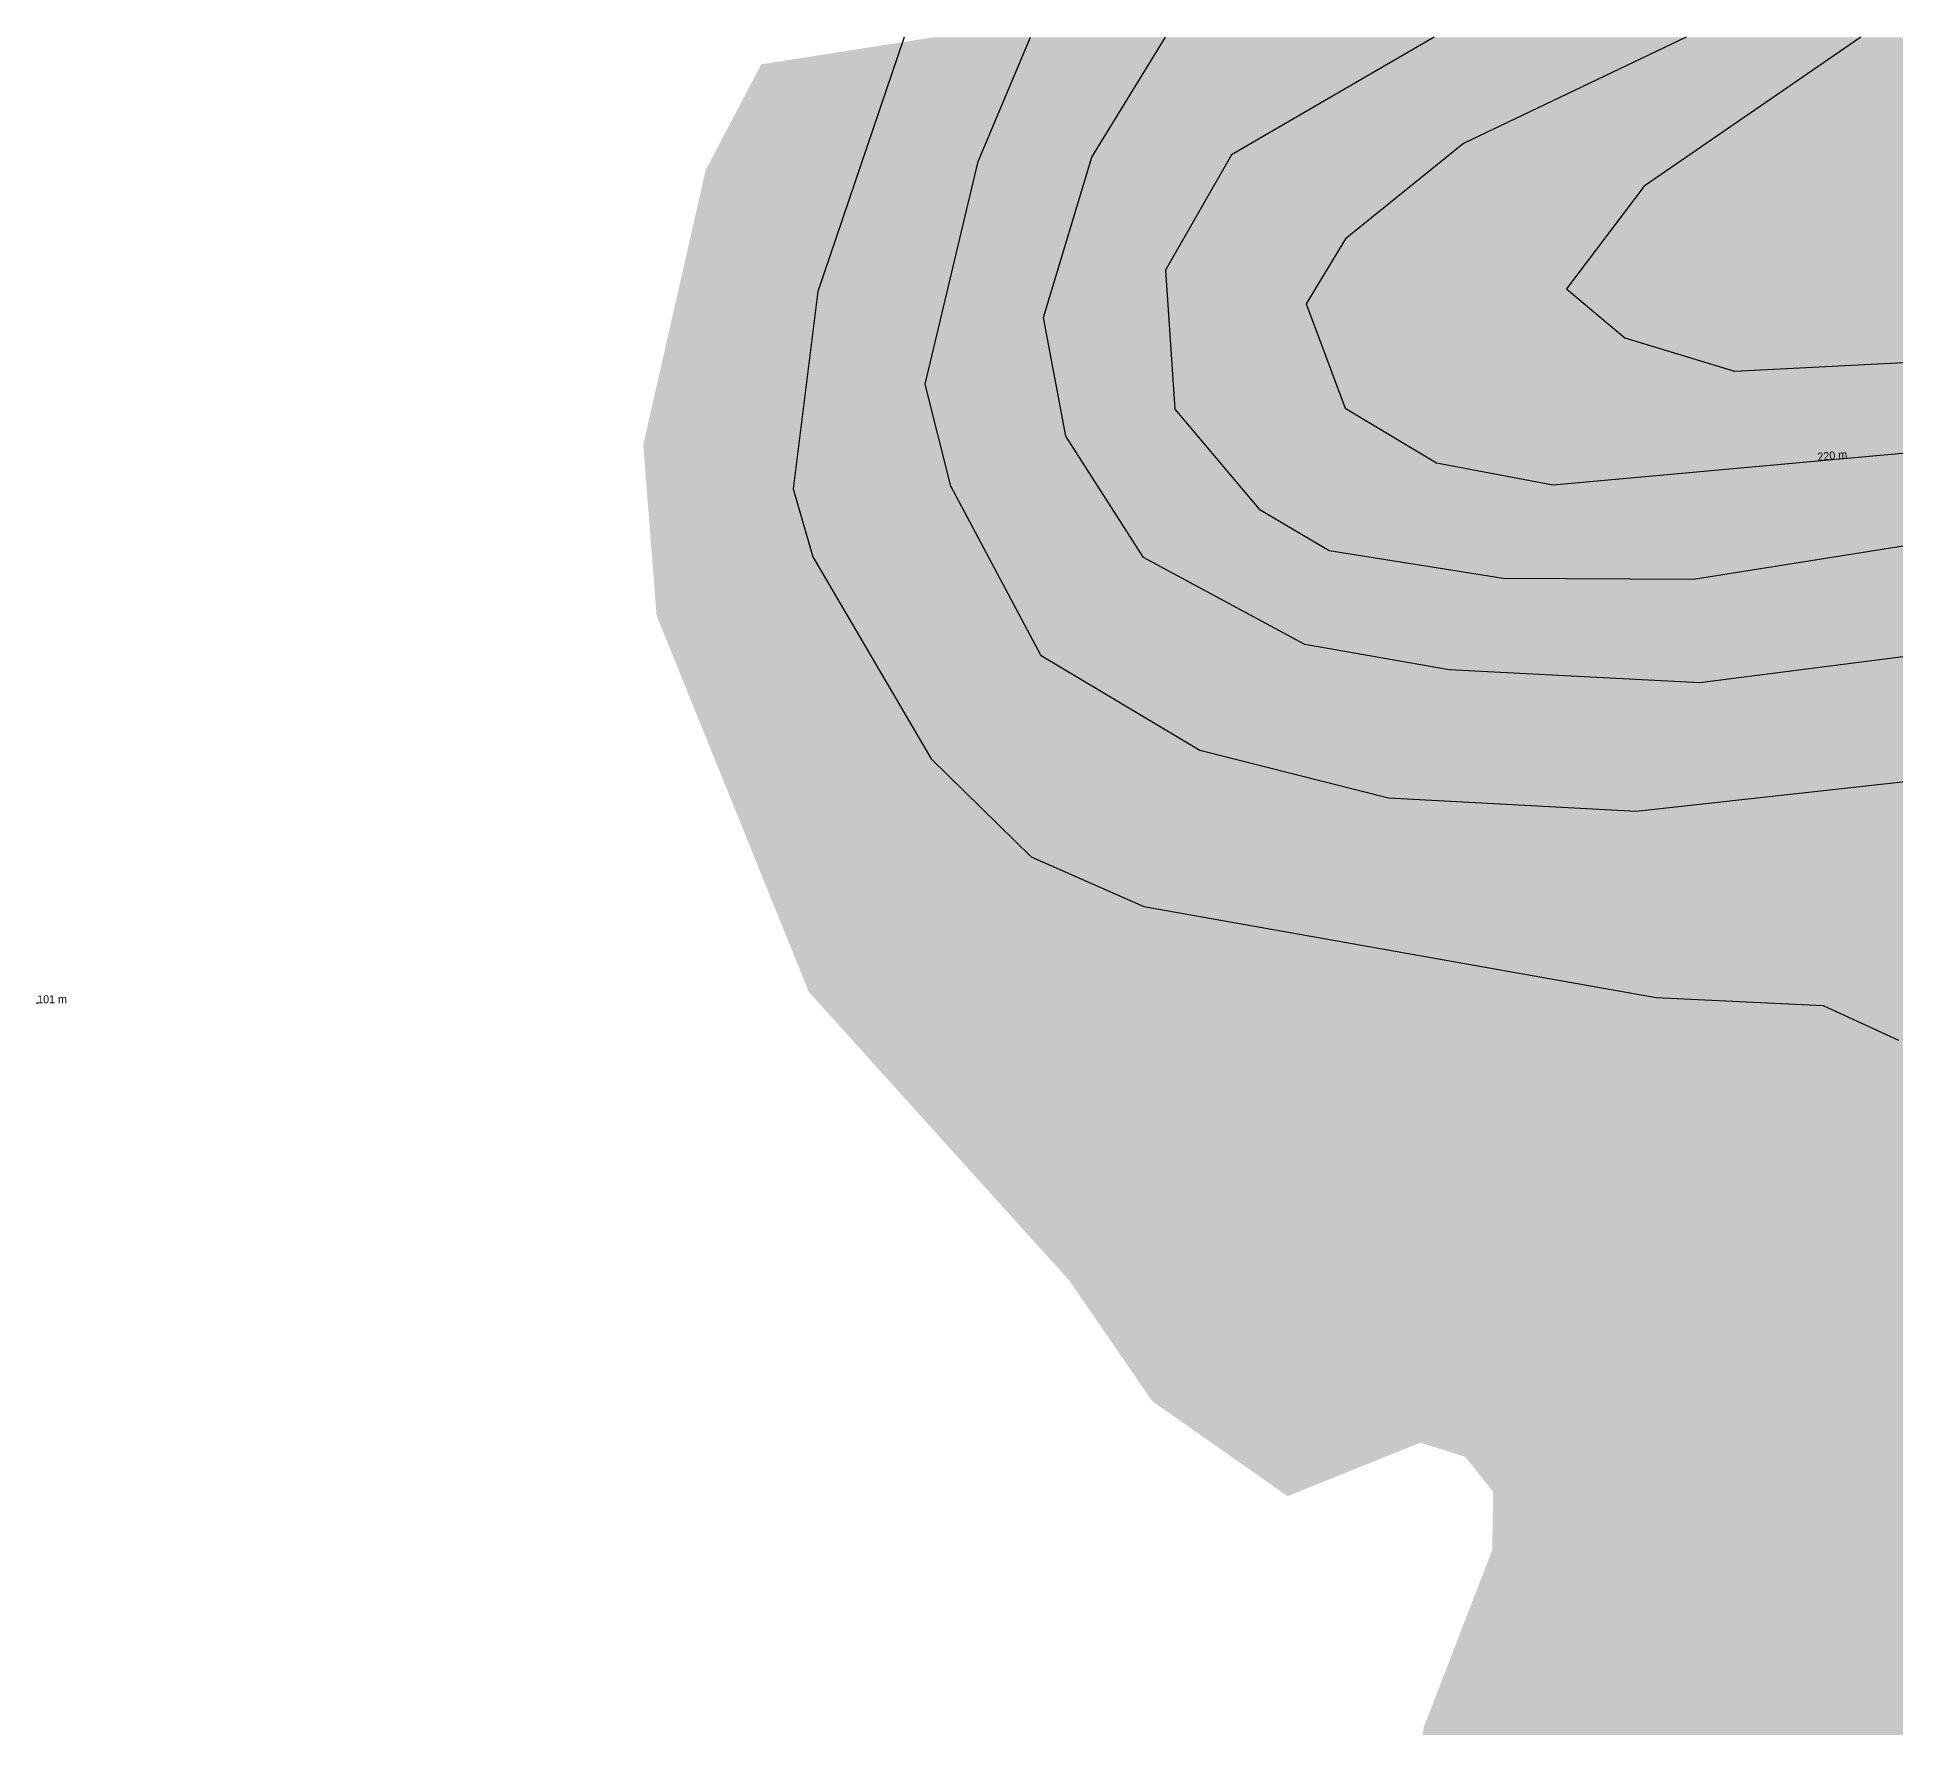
# Model space of a CAD drawing. Extents: x 81.9253 to 81.9459, y 17.2456 to 17.2552.
# Drawn here: x 81.9253 to 81.93059, y 17.25037 to 17.25518 of the extents above; entities that cross this region are included whole.
import ezdxf

# ---------------------------------------------------------------- set-up
doc = ezdxf.new("R2010")
doc.units = 0
doc.header["$MEASUREMENT"] = 0
for name, color, linetype in [('Contour_Line_Intermediate', 7, 'Continuous'), ('Contour_Line_Minor', 7, 'Continuous'), ('FEATURE_LABEL', 7, 'Continuous'), ('Global_Minimum_Elevation_Locati', 7, 'Continuous'), ('Iso-height_Area', 7, 'Continuous')]:
    doc.layers.add(name, color=color, linetype=linetype)

msp = doc.modelspace()

# ---------------------------------------------------------------- hatches: boundary and pattern name
at = {"layer": 'Iso-height_Area', "true_color": 0x00fe6f}
msp.add_hatch(color=110, dxfattribs=at).paths.add_polyline_path([(81.9459231, 17.2551786), (81.9459231, 17.2462564), (81.9458627, 17.2456851), (81.9456869, 17.2460374), (81.9455841, 17.2461284), (81.9452658, 17.2462994), (81.9449702, 17.2463545), (81.9448034, 17.2463445), (81.9444809, 17.2461224), (81.9443912, 17.2459443), (81.9444741, 17.245608), (81.9443374, 17.2455716), (81.9434782, 17.2455798), (81.9426319, 17.2456745), (81.9423784, 17.2458497), (81.942227, 17.2461531), (81.9421349, 17.2462317), (81.9418986, 17.2462789), (81.9415709, 17.2461264), (81.9410198, 17.2456478), (81.9404795, 17.2455701), (81.9279452, 17.2455869), (81.9277809, 17.2456381), (81.9276753, 17.2457483), (81.9274873, 17.2461286), (81.9271566, 17.2465044), (81.9266282, 17.2468432), (81.9264662, 17.2470599), (81.9264664, 17.2473946), (81.9266307, 17.2478095), (81.9267942, 17.2480378), (81.9271397, 17.2482143), (81.9275433, 17.2483038), (81.9281623, 17.2483467), (81.9285305, 17.2485184), (81.9293124, 17.2491332), (81.9294642, 17.2493428), (81.929528, 17.2495506), (81.9295173, 17.2497072), (81.9292113, 17.2501046), (81.9292438, 17.2503756), (81.9294384, 17.2508792), (81.9294412, 17.2510443), (81.9293623, 17.2511443), (81.9292343, 17.2511845), (81.9288567, 17.2510327), (81.9284722, 17.2513026), (81.9282366, 17.251645), (81.9274964, 17.252465), (81.9270634, 17.2535354), (81.9270255, 17.2540202), (81.9272028, 17.2548008), (81.9273609, 17.2551014), (81.9278523, 17.2551786)], flags=16)
at = {"layer": 'Iso-height_Area', "true_color": 0x23fe00}
h = msp.add_hatch(color=80, dxfattribs=at)
h.paths.add_polyline_path([(81.9459231, 17.2551786), (81.9437778, 17.2551786), (81.9429202, 17.2551242), (81.9419278, 17.2551786), (81.9282263, 17.2551786), (81.9278001, 17.2551236), (81.9277049, 17.2550071), (81.9275672, 17.2546223), (81.9274514, 17.2538952), (81.9275075, 17.2537015), (81.9278434, 17.2531282), (81.9281285, 17.2528498), (81.9284481, 17.2527085), (81.9299044, 17.2524493), (81.930379, 17.2524265), (81.9305934, 17.252328), (81.9307601, 17.2521363), (81.9308509, 17.2512003), (81.9309717, 17.2509435), (81.9310898, 17.2508562), (81.9313962, 17.2507553), (81.9317789, 17.2507188), (81.9332468, 17.2508356), (81.9339542, 17.2510177), (81.9342272, 17.2513313), (81.9345108, 17.2515116), (81.9348839, 17.2515476), (81.9351146, 17.2514388), (81.9355677, 17.250842), (81.9362906, 17.2503295), (81.9362425, 17.2500342), (81.9359439, 17.2493542), (81.935333, 17.2486491), (81.9351772, 17.2483481), (81.9349098, 17.2481999), (81.9342337, 17.248252), (81.9340003, 17.2481729), (81.933446, 17.2478396), (81.9325729, 17.2476146), (81.9324929, 17.2476179), (81.9321042, 17.248026), (81.9318167, 17.2481418), (81.931625, 17.2481495), (81.9314255, 17.2481198), (81.9312055, 17.2479961), (81.9308837, 17.2477074), (81.9306083, 17.2475809), (81.9285072, 17.2476762), (81.9280001, 17.2475892), (81.9276869, 17.2472996), (81.9276544, 17.2469543), (81.9278973, 17.2465325), (81.928208, 17.2457736), (81.9283961, 17.2456067), (81.9286221, 17.2455765), (81.9310765, 17.2455701), (81.9315976, 17.245663), (81.9318495, 17.2459502), (81.9319421, 17.2459514), (81.9321561, 17.2458943), (81.932257, 17.2457019), (81.932362, 17.2456186), (81.9325944, 17.2455772), (81.9393401, 17.245597), (81.9395514, 17.2456583), (81.9398223, 17.2460823), (81.9405031, 17.2467612), (81.9409367, 17.2474068), (81.9412105, 17.2476681), (81.9415114, 17.2476864), (81.9417355, 17.2476126), (81.9424252, 17.2472467), (81.942828, 17.246938), (81.9430701, 17.2468919), (81.9434316, 17.2470637), (81.9438208, 17.2473641), (81.9447914, 17.2482079), (81.9451863, 17.2486662), (81.9455027, 17.247554), (81.9456658, 17.2472462), (81.9457557, 17.2471626), (81.9458553, 17.2471733), (81.9459231, 17.2476356)], flags=17)
h.paths.add_polyline_path([(81.9437842, 17.2548354), (81.9434182, 17.2549453), (81.9433532, 17.2548803), (81.9434809, 17.2548054)], flags=0)
at = {"layer": 'Iso-height_Area', "true_color": 0x7ffe00}
msp.add_hatch(color=70, dxfattribs=at).paths.add_polyline_path([(81.9405379, 17.2551786), (81.9401212, 17.2546976), (81.9397519, 17.2543814), (81.9386898, 17.2538609), (81.9381201, 17.2535173), (81.9378281, 17.2534023), (81.9372593, 17.2533426), (81.9365256, 17.2531133), (81.9357846, 17.2529936), (81.9349467, 17.2523898), (81.9338003, 17.2517363), (81.9332536, 17.2513066), (81.9328676, 17.2511521), (81.9322738, 17.2510762), (81.9318003, 17.2510673), (81.9315933, 17.2511763), (81.9314219, 17.2513653), (81.9314118, 17.251768), (81.9316854, 17.2526303), (81.9316614, 17.2527707), (81.9314471, 17.2529686), (81.9310068, 17.2531059), (81.9298475, 17.2529785), (81.9288394, 17.253071), (81.9283654, 17.2532709), (81.9281563, 17.2534209), (81.9278292, 17.2541098), (81.9278753, 17.2544547), (81.9280605, 17.2550029), (81.9281586, 17.2551222), (81.9283158, 17.2551675)], flags=16)
at = {"layer": 'Iso-height_Area', "true_color": 0xdbfe00}
msp.add_hatch(color=60, dxfattribs=at).paths.add_polyline_path([(81.9399592, 17.2551786), (81.9396469, 17.2548123), (81.9392299, 17.2545253), (81.9381914, 17.2540816), (81.9378063, 17.2539958), (81.9370552, 17.253987), (81.9362057, 17.2537224), (81.9356431, 17.2536917), (81.9352434, 17.2535839), (81.9350414, 17.2534354), (81.9347256, 17.2529193), (81.9342153, 17.2524088), (81.9330231, 17.2515259), (81.9325798, 17.2514023), (81.9322555, 17.2514382), (81.9320344, 17.2515981), (81.9319846, 17.2519182), (81.9321547, 17.2524436), (81.9321817, 17.2527964), (81.9320042, 17.253109), (81.9317925, 17.2532766), (81.9311541, 17.2534877), (81.9298553, 17.2533395), (81.9289063, 17.2534532), (81.9284473, 17.2537001), (81.928288, 17.2539219), (81.9281722, 17.2542359), (81.9281776, 17.2545077), (81.9283091, 17.2548381), (81.9285247, 17.2551221), (81.9286819, 17.2551675)], flags=16)
at = {"layer": 'Iso-height_Area', "true_color": 0xfee200}
msp.add_hatch(color=2, dxfattribs=at).paths.add_polyline_path([(81.9394183, 17.2551786), (81.9293891, 17.2551628), (81.9289407, 17.2549981), (81.9287372, 17.2548439), (81.9285099, 17.2545161), (81.9285024, 17.2542198), (81.9285945, 17.2540287), (81.928776, 17.2538372), (81.9291261, 17.2536796), (81.9300106, 17.2536388), (81.9311901, 17.2538256), (81.9314538, 17.2538026), (81.9318243, 17.2536573), (81.9321712, 17.2534579), (81.9324969, 17.2530611), (81.9325918, 17.2527114), (81.9325696, 17.2521773), (81.9327172, 17.2519361), (81.9328848, 17.2519036), (81.9332362, 17.2520162), (81.9339957, 17.2525939), (81.9344804, 17.2531478), (81.9347678, 17.2535978), (81.9350564, 17.2538557), (81.9366858, 17.2543065), (81.937832, 17.2544157), (81.9383043, 17.2545397), (81.9390506, 17.2548207)], flags=16)
at = {"layer": 'Iso-height_Area', "true_color": 0xfeb400}
msp.add_hatch(color=40, dxfattribs=at).paths.add_polyline_path([(81.9390224, 17.2551786), (81.9301111, 17.2551638), (81.9296416, 17.2550174), (81.9292823, 17.2548252), (81.9290211, 17.254606), (81.9289097, 17.2544206), (81.9290208, 17.2541243), (81.9294308, 17.2539251), (81.9299733, 17.2539073), (81.9311159, 17.2540432), (81.9316334, 17.2539783), (81.932094, 17.2538463), (81.9325783, 17.2534977), (81.9328538, 17.2532191), (81.9331597, 17.2526641), (81.9332745, 17.2525926), (81.9334138, 17.2525917), (81.9336023, 17.2526703), (81.9339499, 17.2529647), (81.9341809, 17.2533131), (81.9344628, 17.2539368), (81.9347096, 17.2541829), (81.9356188, 17.254329), (81.9368816, 17.2546716), (81.9379943, 17.2547804), (81.938434, 17.2549069)], flags=16)
at = {"layer": 'Iso-height_Area', "true_color": 0xfe8600}
msp.add_hatch(color=30, dxfattribs=at).paths.add_polyline_path([(81.9384183, 17.2551786), (81.9307891, 17.2551678), (81.930535, 17.2551337), (81.9301635, 17.2549688), (81.9298706, 17.2547551), (81.9296495, 17.2544636), (81.9298152, 17.2543246), (81.930127, 17.2542297), (81.9310693, 17.2542775), (81.9320594, 17.2540879), (81.932605, 17.2538566), (81.9333287, 17.2533865), (81.933635, 17.2533548), (81.9339391, 17.2536306), (81.9341734, 17.2541624), (81.9344499, 17.2544879), (81.9346599, 17.2545642), (81.9355762, 17.2546053), (81.9366665, 17.2549373), (81.9377998, 17.2550255)], flags=16)

# ---------------------------------------------------------------- linework, layer by layer
at = {"layer": 'Contour_Line_Intermediate', "color": 36, "true_color": 0x804000}
msp.add_lwpolyline([(81.9292737, 17.2551786), (81.928697, 17.2548439), (81.9285099, 17.2545161), (81.9285362, 17.2541211), (81.928776, 17.2538372), (81.9289747, 17.25372), (81.9294692, 17.2536413), (81.9300106, 17.2536388), (81.9311901, 17.2538256)], dxfattribs=at)
at = {"layer": 'Contour_Line_Minor', "color": 36, "true_color": 0x804000}
for points in [[(81.927767, 17.2551786), (81.9275215, 17.2544562), (81.9274514, 17.2538952), (81.9275075, 17.2537015), (81.9278434, 17.2531282), (81.9281285, 17.2528498), (81.9284481, 17.2527085), (81.9299044, 17.2524493), (81.930379, 17.2524265), (81.9305934, 17.252328)], [(81.9310068, 17.2531059), (81.9298475, 17.2529785), (81.9291434, 17.2530162), (81.9286075, 17.2531515), (81.9281563, 17.2534209), (81.9279, 17.2539026), (81.9278265, 17.2541923), (81.927977, 17.2548249), (81.9281258, 17.2551786)], [(81.9311541, 17.2534877), (81.9300287, 17.2533437), (81.9293165, 17.2533812), (81.9289063, 17.2534532), (81.9284473, 17.2537001), (81.9282269, 17.2540449), (81.9281635, 17.2543816), (81.9283, 17.2548381), (81.9285095, 17.2551786)], [(81.9299899, 17.2551786), (81.9293568, 17.2548769), (81.9290211, 17.254606), (81.9289097, 17.2544206), (81.9290208, 17.2541243), (81.9292801, 17.2539686), (81.9296119, 17.2539062), (81.9311159, 17.2540432)], [(81.9304859, 17.2551786), (81.9298706, 17.2547551), (81.9296495, 17.2544636), (81.9298152, 17.2543246), (81.930127, 17.2542297), (81.9310693, 17.2542775), (81.9320594, 17.2540879), (81.932605, 17.2538566), (81.9334686, 17.2533427), (81.933635, 17.2533548), (81.93381, 17.2534755), (81.9339391, 17.2536306), (81.9341734, 17.2541624), (81.9344499, 17.2544879), (81.9346599, 17.2545642), (81.9355762, 17.2546053), (81.9366665, 17.2549373), (81.9377998, 17.2550255), (81.9384183, 17.2551786)]]:
    msp.add_lwpolyline(points, dxfattribs=at)
at = {"layer": 'Global_Minimum_Elevation_Locati'}
msp.add_point((81.9253029, 17.2524333, 101), dxfattribs=at)

# ---------------------------------------------------------------- texts
at = {"layer": 'FEATURE_LABEL', "color": 18, "true_color": 0x000000}
msp.add_text('220 m', height=0.00002275, rotation=5.2, dxfattribs=at).set_placement((81.9303639, 17.2539747))
msp.add_text('101 m', height=0.00002275, dxfattribs=at).set_placement((81.9253029, 17.2524333, 101))

doc.saveas('drawing.dxf')
